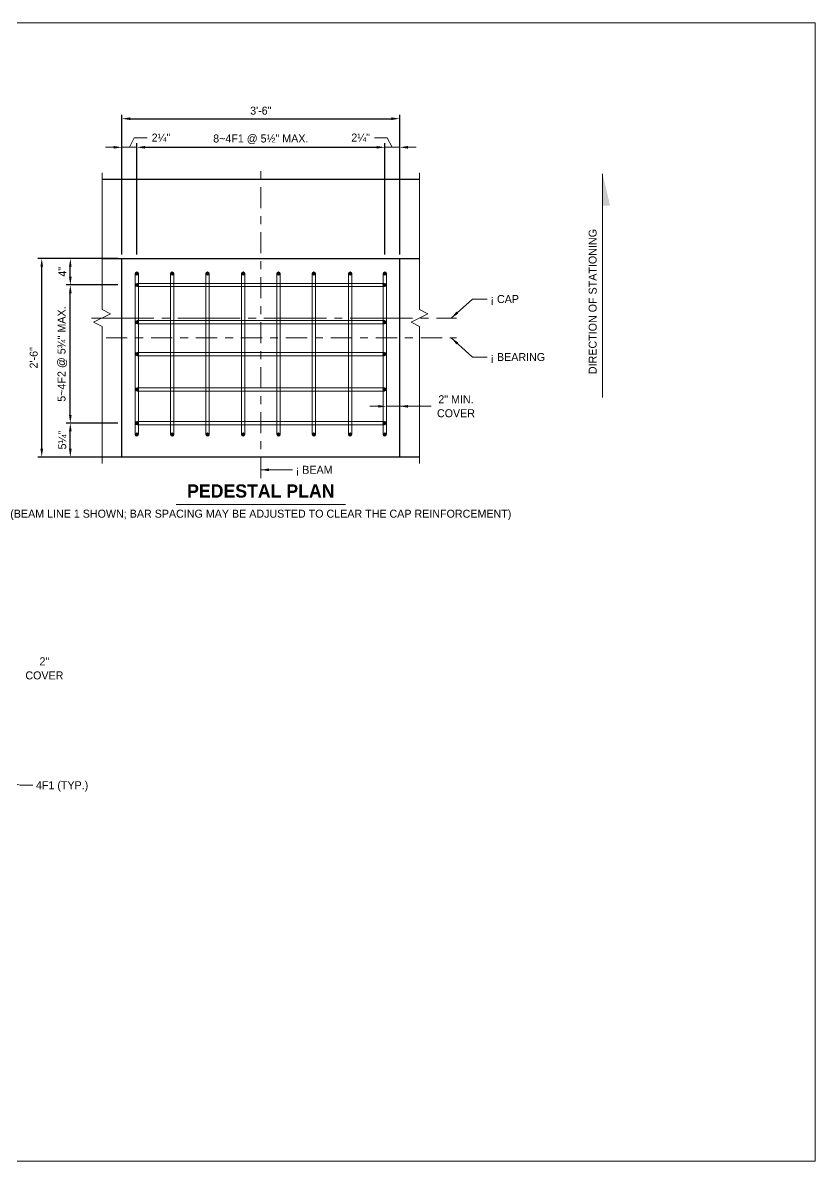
# Model space of a CAD drawing. Extents: x -1 to 861, y -26 to 2.
# Drawn here: x 851.15 to 861.13, y -13.33 to 1 of the extents above; entities that cross this region are included whole.
import ezdxf
from ezdxf.enums import TextEntityAlignment as Align

# ---------------------------------------------------------------- set-up
doc = ezdxf.new("R2010")
doc.units = 21
doc.header["$MEASUREMENT"] = 0
doc.linetypes.add('DGN4', pattern=[0.336, 0.2, -0.053, 0.03, -0.053])
doc.linetypes.add('DGN7', pattern=[0.726, 0.59, -0.053, 0.03, -0.053])
for name, color, linetype, lineweight in [('Border', 7, 'Continuous', 15), ('CL_Major', 1, 'DGN7', 9), ('CL_Minor', 7, 'DGN4', 9), ('Dimension', 7, 'Continuous', 9), ('Leader', 7, 'Continuous', 9), ('Rebar', 2, 'Continuous', 15), ('SubStrConc', 3, 'Continuous', 30), ('SubStrConc2', 3, 'Continuous', 30), ('Symbols', 7, 'Continuous', 15), ('TextStructures', 7, 'Continuous', 9)]:
    doc.layers.add(name, color=color, linetype=linetype, lineweight=lineweight)
doc.styles.add('FDOT Bold (Large)', font='FDOTBold.ttf')
doc.styles.add('FDOT Structures', font='FDOT.ttf')
doc.styles.add('FDOT Structures Annotation', font='FDOT.ttf')
doc.dimstyles.new('FDOT Structures Note-Arrow 3-4', dxfattribs={"dimtxt": 0.1008, "dimasz": 0.104133, "dimexe": 0.0504, "dimexo": 0.0504, "dimgap": 0.0504, "dimtad": 1, "dimdec": 3, "dimlfac": 12, "dimzin": 15, "dimlunit": 4, "dimtxsty": 'FDOT Structures Annotation', "dimcen": 2.5, "dimclrd": 256, "dimclre": 256, "dimclrt": 256, "dimazin": 3, "dimtfac": 0.7, "dimtmove": 0, "dimatfit": 1, "dimtfill": 1, "dimfrac": 1, "dimlwd": -1, "dimlwe": -1})

# ---------------------------------------------------------------- blocks, each defined once
blk = doc.blocks.new('_CLOSEDFILLED')
at = {"layer": 'Dimension'}
blk.add_solid([(-1, 0.16), (0, 0), (-1, -0.16)], dxfattribs=at)
blk = doc.blocks.new('*D468')
at = {"layer": 'Dimension'}
for p, q in [((852.293, -0.568), (852.189, -0.568)), ((852.397, -1.918), (852.397, -0.517)), ((852.397, -0.568), (852.585, -0.568)), ((852.585, -1.918), (852.585, -0.517)), ((852.689, -0.568), (852.793, -0.568))]:
    blk.add_line(p, q, dxfattribs=at)
at = {"layer": 'Dimension', "xscale": 0.10413333333333333, "yscale": 0.10413333333333333}
blk.add_blockref('_CLOSEDFILLED', (852.397, -0.568), dxfattribs=at)
at = {"layer": 'Dimension', "xscale": 0.10413333333333333, "yscale": 0.10413333333333333, "rotation": 180}
blk.add_blockref('_CLOSEDFILLED', (852.585, -0.568), dxfattribs=at)
blk = doc.blocks.new('*D470')
at = {"layer": 'Dimension'}
for p, q in [((855.606, -0.568), (855.502, -0.568)), ((855.71, -1.918), (855.71, -0.517)), ((855.71, -0.568), (855.897, -0.568)), ((855.897, -1.918), (855.897, -0.517)), ((856.002, -0.568), (856.106, -0.568))]:
    blk.add_line(p, q, dxfattribs=at)
at = {"layer": 'Dimension', "xscale": 0.10413333333333333, "yscale": 0.10413333333333333}
blk.add_blockref('_CLOSEDFILLED', (855.71, -0.568), dxfattribs=at)
at = {"layer": 'Dimension', "xscale": 0.10413333333333333, "yscale": 0.10413333333333333, "rotation": 180}
blk.add_blockref('_CLOSEDFILLED', (855.897, -0.568), dxfattribs=at)
blk = doc.blocks.new('*D476')
at = {"layer": 'Dimension'}
for p, q in [((855.627, -3.829), (855.522, -3.829)), ((855.731, -3.829), (855.897, -3.829)), ((856.002, -3.829), (856.106, -3.829))]:
    blk.add_line(p, q, dxfattribs=at)
at = {"layer": 'Dimension', "xscale": 0.10413333333333333, "yscale": 0.10413333333333333}
blk.add_blockref('_CLOSEDFILLED', (855.731, -3.829), dxfattribs=at)
at = {"layer": 'Dimension', "xscale": 0.10413333333333333, "yscale": 0.10413333333333333, "rotation": 180}
blk.add_blockref('_CLOSEDFILLED', (855.897, -3.829), dxfattribs=at)

msp = doc.modelspace()

# ---------------------------------------------------------------- hatches: boundary and pattern name
at = {"layer": 'Rebar'}
h = msp.add_hatch(color=256, dxfattribs=at)
h.dxf.hatch_style = 1
edge = h.paths.add_edge_path()
edge.add_arc((852.584823, -2.158365), 0.020833, 0, 360)
h = msp.add_hatch(color=256, dxfattribs=at)
h.dxf.hatch_style = 1
edge = h.paths.add_edge_path()
edge.add_arc((853.031251, -2.158356), 0.020833, 0, 360)
h = msp.add_hatch(color=256, dxfattribs=at)
h.dxf.hatch_style = 1
edge = h.paths.add_edge_path()
edge.add_arc((853.47768, -2.158347), 0.020833, 0, 360)
h = msp.add_hatch(color=256, dxfattribs=at)
h.dxf.hatch_style = 1
edge = h.paths.add_edge_path()
edge.add_arc((853.924108, -2.158337), 0.020833, 0, 360)
h = msp.add_hatch(color=256, dxfattribs=at)
h.dxf.hatch_style = 1
edge = h.paths.add_edge_path()
edge.add_arc((854.370537, -2.158328), 0.020833, 0, 360)
h = msp.add_hatch(color=256, dxfattribs=at)
h.dxf.hatch_style = 1
edge = h.paths.add_edge_path()
edge.add_arc((854.816965, -2.158319), 0.020833, 0, 360)
h = msp.add_hatch(color=256, dxfattribs=at)
h.dxf.hatch_style = 1
edge = h.paths.add_edge_path()
edge.add_arc((855.272323, -2.15831), 0.020833, 0, 360)
h = msp.add_hatch(color=256, dxfattribs=at)
h.dxf.hatch_style = 1
edge = h.paths.add_edge_path()
edge.add_arc((855.709823, -2.158301), 0.020833, 0, 360)
h = msp.add_hatch(color=256, dxfattribs=at)
h.dxf.hatch_style = 1
edge = h.paths.add_edge_path()
edge.add_arc((852.587582, -2.301443), 0.020833, 0, 360)
h = msp.add_hatch(color=256, dxfattribs=at)
h.dxf.hatch_style = 1
edge = h.paths.add_edge_path()
edge.add_arc((855.70707, -2.301379), 0.020833, 0, 360)
h = msp.add_hatch(color=256, dxfattribs=at)
h.dxf.hatch_style = 1
edge = h.paths.add_edge_path()
edge.add_arc((852.587592, -2.770193), 0.020833, 0, 360)
h = msp.add_hatch(color=256, dxfattribs=at)
h.dxf.hatch_style = 1
edge = h.paths.add_edge_path()
edge.add_arc((855.70708, -2.770129), 0.020833, 0, 360)
h = msp.add_hatch(color=256, dxfattribs=at)
h.dxf.hatch_style = 1
edge = h.paths.add_edge_path()
edge.add_arc((852.5876, -3.171235), 0.020833, 0, 360)
h = msp.add_hatch(color=256, dxfattribs=at)
h.dxf.hatch_style = 1
edge = h.paths.add_edge_path()
edge.add_arc((855.707088, -3.17117), 0.020833, 0, 360)
h = msp.add_hatch(color=256, dxfattribs=at)
h.dxf.hatch_style = 1
edge = h.paths.add_edge_path()
edge.add_arc((852.587609, -3.616547), 0.020833, 0, 360)
h = msp.add_hatch(color=256, dxfattribs=at)
h.dxf.hatch_style = 1
edge = h.paths.add_edge_path()
edge.add_arc((855.707097, -3.616483), 0.020833, 0, 360)
h = msp.add_hatch(color=256, dxfattribs=at)
h.dxf.hatch_style = 1
edge = h.paths.add_edge_path()
edge.add_arc((852.587618, -4.041026), 0.020833, 0, 360)
h = msp.add_hatch(color=256, dxfattribs=at)
h.dxf.hatch_style = 1
edge = h.paths.add_edge_path()
edge.add_arc((855.707106, -4.040962), 0.020833, 0, 360)
h = msp.add_hatch(color=256, dxfattribs=at)
h.dxf.hatch_style = 1
edge = h.paths.add_edge_path()
edge.add_arc((852.584864, -4.184103), 0.020833, 0, 360)
h = msp.add_hatch(color=256, dxfattribs=at)
h.dxf.hatch_style = 1
edge = h.paths.add_edge_path()
edge.add_arc((853.031293, -4.184094), 0.020833, 0, 360)
h = msp.add_hatch(color=256, dxfattribs=at)
h.dxf.hatch_style = 1
edge = h.paths.add_edge_path()
edge.add_arc((853.477722, -4.184085), 0.020833, 0, 360)
h = msp.add_hatch(color=256, dxfattribs=at)
h.dxf.hatch_style = 1
edge = h.paths.add_edge_path()
edge.add_arc((853.92415, -4.184076), 0.020833, 0, 360)
h = msp.add_hatch(color=256, dxfattribs=at)
h.dxf.hatch_style = 1
edge = h.paths.add_edge_path()
edge.add_arc((854.370579, -4.184067), 0.020833, 0, 360)
h = msp.add_hatch(color=256, dxfattribs=at)
h.dxf.hatch_style = 1
edge = h.paths.add_edge_path()
edge.add_arc((854.817007, -4.184057), 0.020833, 0, 360)
h = msp.add_hatch(color=256, dxfattribs=at)
h.dxf.hatch_style = 1
edge = h.paths.add_edge_path()
edge.add_arc((855.272364, -4.184048), 0.020833, 0, 360)
h = msp.add_hatch(color=256, dxfattribs=at)
h.dxf.hatch_style = 1
edge = h.paths.add_edge_path()
edge.add_arc((855.709864, -4.184039), 0.020833, 0, 360)

# ---------------------------------------------------------------- linework, layer by layer
at = {"layer": 'CL_Major', "ltscale": 1.333333}
msp.add_line((852.013986, -2.718128), (856.614037, -2.718128), dxfattribs=at)
at = {"layer": 'CL_Minor', "ltscale": 1.333333}
for p, q in [((854.147345, -4.734857), (854.147345, -0.834453)), ((852.197319, -2.968269), (856.614037, -2.968269))]:
    msp.add_line(p, q, dxfattribs=at)
at = {"layer": 'Leader'}
for points in [[(856.54737, -2.718128), (856.814037, -2.478128), (857.000704, -2.478128)], [(856.54737, -2.968269), (856.814037, -3.208269), (857.000704, -3.208269)], [(854.147345, -4.628191), (854.547345, -4.628191)], [(849.69317, -8.265755), (851.114009, -8.599089), (851.274009, -8.599089)]]:
    msp.add_lwpolyline(points, dxfattribs=at)
for points in [[(856.54737, -2.718128), (856.613162, -2.635566), (856.636382, -2.661367)], [(856.54737, -2.968269), (856.636382, -3.02503), (856.613162, -3.05083)], [(854.147345, -4.628191), (854.251478, -4.610835), (854.251478, -4.645546)]]:
    msp.add_solid(points, dxfattribs=at)
at = {"layer": 'Rebar'}
for p, q in [((852.56399, -2.158366), (852.605657, -2.158365)), ((852.587582, -2.322276), (852.587582, -2.280609)), ((853.010418, -2.158357), (853.052085, -2.158356)), ((853.456847, -2.158348), (853.498514, -2.158347)), ((853.903275, -2.158338), (853.944942, -2.158337)), ((854.349704, -2.158329), (854.391371, -2.158328)), ((854.796132, -2.15832), (854.837799, -2.158319)), ((855.25149, -2.158311), (855.293157, -2.15831)), ((855.68899, -2.158302), (855.730657, -2.158301)), ((855.70707, -2.322212), (855.70707, -2.280545)), ((852.587592, -2.791026), (852.587591, -2.749359)), ((855.70708, -2.790962), (855.707079, -2.749295)), ((852.587601, -3.192068), (852.5876, -3.150401)), ((855.707088, -3.192003), (855.707087, -3.150336)), ((852.587609, -3.63738), (852.587609, -3.595713)), ((855.707097, -3.637316), (855.707097, -3.595649)), ((852.587618, -4.061859), (852.587617, -4.020192)), ((855.707106, -4.061795), (855.707105, -4.020128)), ((852.564031, -4.184104), (852.605698, -4.184103)), ((853.01046, -4.184094), (853.052127, -4.184093)), ((853.456889, -4.184085), (853.498556, -4.184084)), ((853.903317, -4.184076), (853.944984, -4.184075)), ((854.349746, -4.184067), (854.391413, -4.184066)), ((854.796174, -4.184058), (854.837841, -4.184057)), ((855.251531, -4.184048), (855.293198, -4.184048)), ((855.689031, -4.184039), (855.730698, -4.184039))]:
    msp.add_line(p, q, dxfattribs=at)
for points in [[(852.564031, -4.184104), (852.56399, -2.158366)], [(855.70707, -2.280545), (852.587582, -2.280609)], [(852.605698, -4.184103), (852.605657, -2.158365)], [(853.01046, -4.184094), (853.010418, -2.158357)], [(853.052127, -4.184093), (853.052085, -2.158356)], [(853.456889, -4.184085), (853.456847, -2.158348)], [(853.498556, -4.184084), (853.498514, -2.158347)], [(853.903317, -4.184076), (853.903275, -2.158338)], [(853.944984, -4.184075), (853.944942, -2.158337)], [(854.349746, -4.184067), (854.349704, -2.158329)], [(854.391413, -4.184066), (854.391371, -2.158328)], [(854.796174, -4.184058), (854.796132, -2.15832)], [(854.837841, -4.184057), (854.837799, -2.158319)], [(855.251531, -4.184048), (855.25149, -2.158311)], [(855.293198, -4.184048), (855.293157, -2.15831)], [(855.689031, -4.184039), (855.68899, -2.158302)], [(855.730698, -4.184039), (855.730657, -2.158301)], [(855.70707, -2.322212), (852.587582, -2.322276)], [(855.707079, -2.749295), (852.587591, -2.749359)], [(855.70708, -2.790962), (852.587592, -2.791026)], [(855.707087, -3.150336), (852.5876, -3.150401)], [(855.707088, -3.192003), (852.587601, -3.192068)], [(855.707097, -3.595649), (852.587609, -3.595713)], [(855.707097, -3.637316), (852.587609, -3.63738)], [(855.707105, -4.020128), (852.587617, -4.020192)], [(855.707106, -4.061795), (852.587618, -4.061859)]]:
    msp.add_lwpolyline(points, dxfattribs=at)
for centre in [(852.584823, -2.158365), (853.031251, -2.158356), (853.47768, -2.158347), (853.924108, -2.158337), (854.370537, -2.158328), (854.816965, -2.158319), (855.272323, -2.15831), (855.709823, -2.158301), (852.587582, -2.301443), (855.70707, -2.301379), (852.587592, -2.770193), (855.70708, -2.770129), (852.5876, -3.171235), (855.707088, -3.17117), (852.587609, -3.616547), (855.707097, -3.616483), (852.587618, -4.041026), (855.707106, -4.040962), (852.584864, -4.184103), (853.031293, -4.184094), (853.477722, -4.184085), (853.92415, -4.184076), (854.370579, -4.184067), (854.817007, -4.184057), (855.272364, -4.184048), (855.709864, -4.184039)]:
    msp.add_circle(centre, 0.020833, dxfattribs=at)
at = {"layer": 'SubStrConc'}
for points in [[(852.147319, -0.968118), (856.14737, -0.968036)], [(852.147319, -1.968118), (856.14737, -1.968036)], [(852.39737, -4.468114), (852.147319, -4.468119)], [(856.14737, -4.468036), (855.89737, -4.468041)]]:
    msp.add_lwpolyline(points, dxfattribs=at)
at = {"layer": 'SubStrConc2'}
for points in [[(852.39737, -4.468114), (852.397319, -1.968114)], [(855.89737, -4.468041), (855.897319, -1.968041)], [(855.89737, -4.468041), (852.39737, -4.468114)]]:
    msp.add_lwpolyline(points, dxfattribs=at)
at = {"layer": 'Symbols'}
msp.add_line((858.454505, -3.717989), (858.454505, -0.902392), dxfattribs=at)
for points in [[(852.147319, -4.548191), (852.147319, -2.824655), (852.040653, -2.771322), (852.253986, -2.664655), (852.147319, -2.611322), (852.147319, -0.887787)], [(856.14737, -4.548191), (856.14737, -2.824655), (856.040704, -2.771322), (856.254037, -2.664655), (856.14737, -2.611322), (856.14737, -0.887787)]]:
    msp.add_lwpolyline(points, dxfattribs=at)
msp.add_solid([(858.454505, -0.902392), (858.454505, -1.302392), (858.547838, -1.302392)], dxfattribs=at)
at = {"layer": 'TextStructures'}
msp.add_line((853.080075, -5.064859), (855.214615, -5.064859), dxfattribs=at)

# ---------------------------------------------------------------- texts
at = {"layer": 'Dimension', "char_height": 0.1008, "attachment_point": 5, "line_spacing_factor": 1.05, "style": 'FDOT Structures Annotation', "bg_fill": 3, "box_fill_scale": 1.1, "bg_fill_color": 0}
for s, insert in [('2" MIN.\\PCOVER', (856.606527, -3.828754)), ('2"\\PCOVER', (851.42058, -7.129089))]:
    msp.add_mtext(s, dxfattribs=dict(at, insert=insert))
at = {"layer": 'TextStructures', "style": 'FDOT Structures'}
msp.add_text('DIRECTION OF STATIONING', height=0.1008, rotation=90, dxfattribs=at).set_placement((858.409145, -2.51019), align=Align.BOTTOM_CENTER)
for s, p in [('¡ CAP', (857.041024, -2.478128)), ('¡ BEARING', (857.041024, -3.208269)), ('¡ BEAM', (854.587665, -4.628191)), ('4F1 (TYP.)', (851.314329, -8.599089))]:
    msp.add_text(s, height=0.1008, dxfattribs=at).set_placement(p, align=Align.MIDDLE_LEFT)
at = {"layer": 'TextStructures'}
for s, height, style, p in [('PEDESTAL PLAN', 0.166672, 'FDOT Bold (Large)', (854.147345, -5.028191)), ('(BEAM LINE 1 SHOWN; BAR SPACING MAY BE ADJUSTED TO CLEAR THE CAP REINFORCEMENT)', 0.1008, 'FDOT Structures', (854.147345, -5.261419))]:
    msp.add_text(s, height=height, dxfattribs=dict(at, style=style)).set_placement(p, align=Align.BOTTOM_CENTER)

# ---------------------------------------------------------------- dimensions: what is measured, and where the dimension line sits
at = {"layer": 'Dimension'}
for base, p1, p2, picture, middle in [((852.397319, -0.567787), (852.397319, -1.968041), (852.584845, -1.968041), '*D468', (852.491082, -0.567787)), ((855.730698, -3.828754), (855.730698, -3.828754), (855.89737, -3.828754), '*D476', (855.814034, -3.828754))]:
    dim = msp.add_linear_dim(base=base, p1=p1, p2=p2, text=' ', dimstyle='FDOT Structures Note-Arrow 3-4', dxfattribs=at)
    dim.commit()
    dim.dimension.update_dxf_attribs({"geometry": picture, "text_midpoint": middle})

# ---------------------------------------------------------------- next in the draw order: linework, layer by layer
msp.add_lwpolyline([(856.29193, -3.828754), (855.814034, -3.828754)], dxfattribs=at)

# ---------------------------------------------------------------- next in the draw order: texts
at = {"layer": 'Dimension', "insert": (852.889636, -0.446827), "char_height": 0.1008, "attachment_point": 5, "line_spacing_factor": 1.05, "style": 'FDOT Structures Annotation', "bg_fill": 3, "box_fill_scale": 1.1, "bg_fill_color": 0}
msp.add_mtext('2¼"', dxfattribs=at)

# ---------------------------------------------------------------- next in the draw order: dimensions: what is measured, and where the dimension line sits
at = {"layer": 'Dimension'}
msp.add_linear_dim(base=(851.747319, -4.468114), p1=(852.397319, -4.468114), p2=(852.397319, -4.040994), angle=90, text='5¼"', dimstyle='FDOT Structures Note-Arrow 3-4', dxfattribs=at).render()

# ---------------------------------------------------------------- next in the draw order: linework, layer by layer
msp.add_lwpolyline([(852.713538, -0.446827), (852.553538, -0.446827), (852.491082, -0.567787)], dxfattribs=at)

# ---------------------------------------------------------------- next in the draw order: dimensions: what is measured, and where the dimension line sits
msp.add_linear_dim(base=(851.747319, -4.040994), p1=(852.397319, -4.040994), p2=(852.397319, -2.30141), angle=90, text='5~4F2 @ 5¾" MAX.', dimstyle='FDOT Structures Note-Arrow 3-4', dxfattribs=at).render()

# ---------------------------------------------------------------- next in the draw order: dimensions: what is measured, and where the dimension line sits
msp.add_linear_dim(base=(852.584845, -0.567787), p1=(852.584845, -1.968041), p2=(855.709844, -1.968041), text='8~4F1 @ 5½" MAX.', dimstyle='FDOT Structures Note-Arrow 3-4', dxfattribs=at).render()

# ---------------------------------------------------------------- next in the draw order: dimensions: what is measured, and where the dimension line sits
dim = msp.add_linear_dim(base=(855.709844, -0.567787), p1=(855.709844, -1.968041), p2=(855.89737, -1.968041), text=' ', dimstyle='FDOT Structures Note-Arrow 3-4', dxfattribs=at)
dim.commit()
dim.dimension.update_dxf_attribs({"geometry": '*D470', "text_midpoint": (855.803607, -0.567787)})

# ---------------------------------------------------------------- next in the draw order: texts
at = {"layer": 'Dimension', "insert": (855.405053, -0.446827), "char_height": 0.1008, "attachment_point": 5, "line_spacing_factor": 1.05, "style": 'FDOT Structures Annotation', "bg_fill": 3, "box_fill_scale": 1.1, "bg_fill_color": 0}
msp.add_mtext('2¼"', dxfattribs=at)

# ---------------------------------------------------------------- next in the draw order: linework, layer by layer
at = {"layer": 'Dimension'}
msp.add_lwpolyline([(855.58115, -0.446827), (855.74115, -0.446827), (855.803607, -0.567787)], dxfattribs=at)

# ---------------------------------------------------------------- next in the draw order: dimensions: what is measured, and where the dimension line sits
msp.add_linear_dim(base=(852.397319, -0.207787), p1=(852.397319, -1.968041), p2=(855.89737, -1.968041), text='3\'-6"', dimstyle='FDOT Structures Note-Arrow 3-4', dxfattribs=at).render()

# ---------------------------------------------------------------- next in the draw order: dimensions: what is measured, and where the dimension line sits
msp.add_linear_dim(base=(851.747319, -2.30141), p1=(852.397319, -2.30141), p2=(852.397319, -1.968041), angle=90, text='4"', dimstyle='FDOT Structures Note-Arrow 3-4', dxfattribs=at).render()

# ---------------------------------------------------------------- next in the draw order: dimensions: what is measured, and where the dimension line sits
msp.add_linear_dim(base=(851.387319, -4.468114), p1=(852.397319, -4.468114), p2=(852.397319, -1.968041), angle=90, text='2\'-6"', dimstyle='FDOT Structures Note-Arrow 3-4', dxfattribs=at).render()

# ---------------------------------------------------------------- next in the draw order: linework, layer by layer
at = {"layer": 'Border'}
msp.add_lwpolyline([(839, -13.333333), (861.133333, -13.333333), (861.133333, 1), (839, 1)], close=True, dxfattribs=at)

doc.saveas('drawing.dxf')
